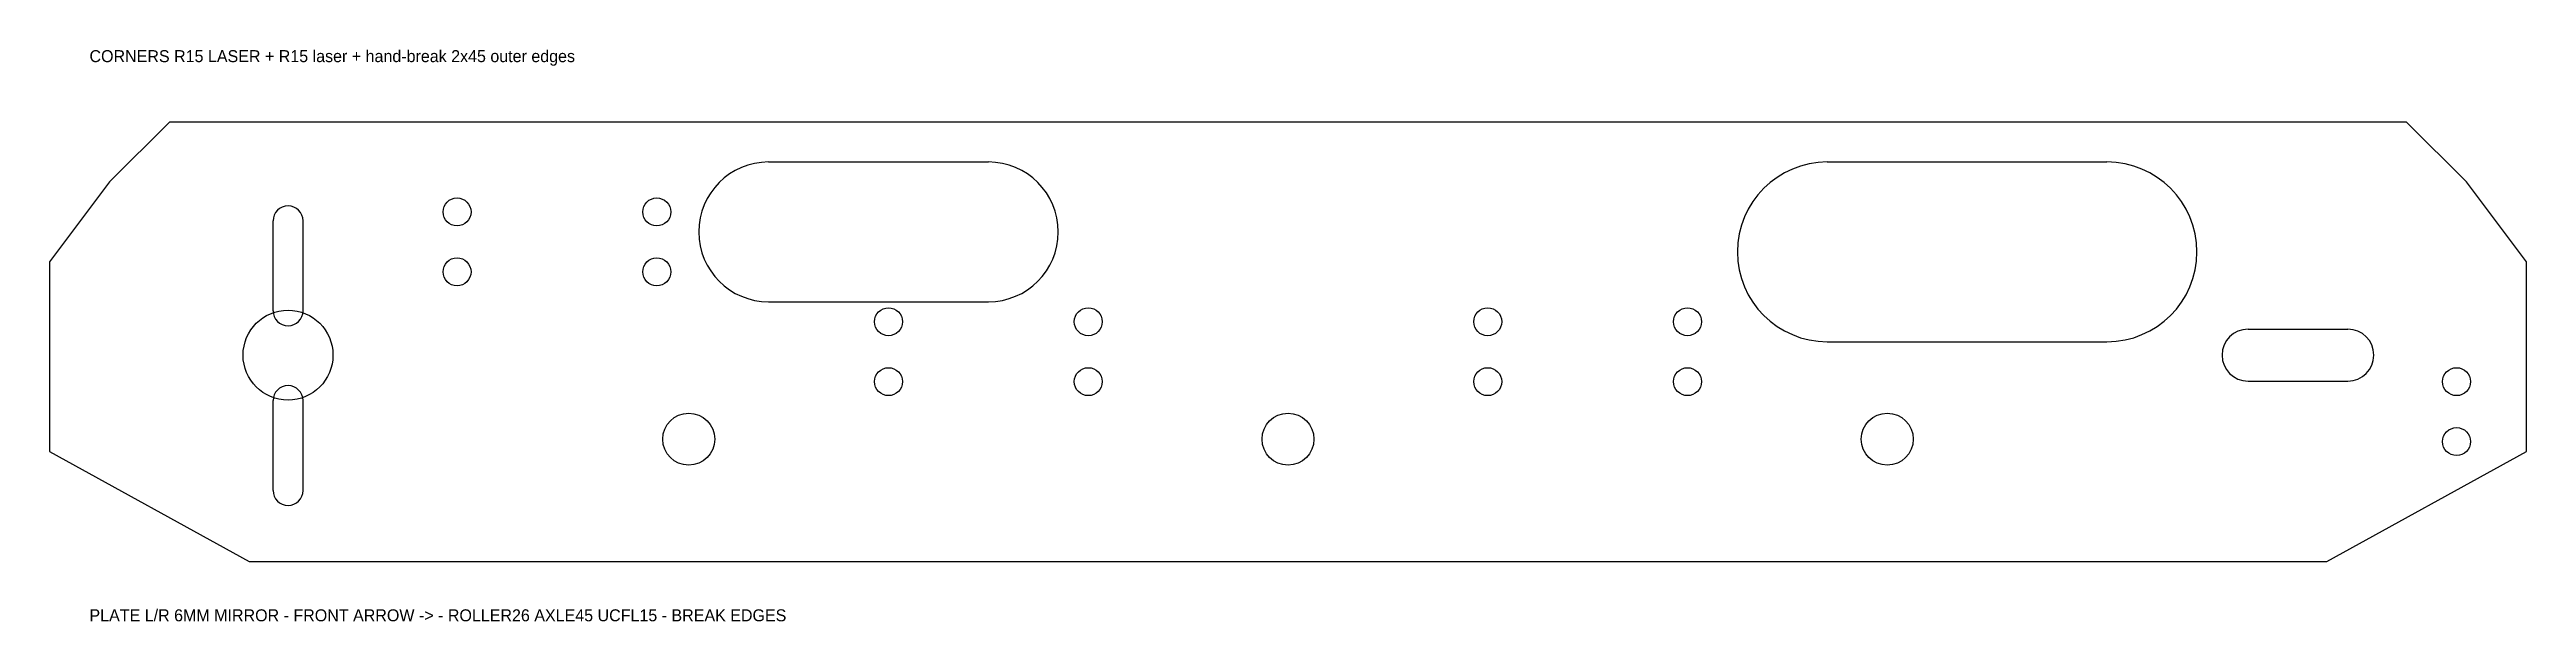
# Model space of a CAD drawing. Header units: metres. Extents: x -620 to 620, y -30 to 256.
import ezdxf

# ---------------------------------------------------------------- set-up
doc = ezdxf.new("R2010")
doc.units = ezdxf.units.M

msp = doc.modelspace()

# ---------------------------------------------------------------- linework, layer by layer
for p, q in [((-560, 220), (-590, 190)), ((560, 220), (-560, 220)), ((590, 190), (560, 220)), ((-260, 200), (-150, 200)), ((270, 200), (410, 200)), ((-590, 190), (-620, 150)), ((620, 150), (590, 190)), ((-508.1, 125.5), (-508.1, 170.5)), ((-493.1, 125.5), (-493.1, 170.5)), ((-620, 150), (-620, 55)), ((620, 55), (620, 150)), ((-260, 130), (-150, 130)), ((480.6, 116.3), (530.6, 116.3)), ((270, 110), (410, 110)), ((480.6, 90.3), (530.6, 90.3)), ((-508.1, 35.5), (-508.1, 80.5)), ((-493.1, 35.5), (-493.1, 80.5)), ((-620, 55), (-520, 0)), ((520, 0), (620, 55)), ((-520, 0), (520, 0))]:
    msp.add_line(p, q)
for centre, radius in [((-416, 175), 7), ((-316, 175), 7), ((-416, 145), 7), ((-316, 145), 7), ((-500.6, 103.3), 22.5), ((-200, 120), 7), ((-100, 120), 7), ((100, 120), 7), ((200, 120), 7), ((-200, 90), 7), ((-100, 90), 7), ((100, 90), 7), ((200, 90), 7), ((585, 90), 7), ((-300, 61.2), 13), ((0, 61.2), 13), ((300, 61.2), 13), ((585, 60), 7)]:
    msp.add_circle(centre, radius)
for centre, radius, start, end in [((-260, 165), 35, 90, 270), ((-150, 165), 35, 270, 90), ((270, 155), 45, 90, 270), ((410, 155), 45, 270, 90), ((-500.6, 170.5), 7.5, 0, 180), ((-500.6, 125.5), 7.5, 180, 360), ((480.6, 103.3), 13, 90, 270), ((530.6, 103.3), 13, 270, 90), ((-500.6, 80.5), 7.5, 0, 180), ((-500.6, 35.5), 7.5, 180, 360)]:
    msp.add_arc(centre, radius, start, end)

# ---------------------------------------------------------------- texts
at = {"layer": 'NOTES'}
for s, p in [('CORNERS R15 LASER + R15 laser + hand-break 2x45 outer edges', (-600, 250)), ('PLATE L/R 6MM MIRROR - FRONT ARROW -> - ROLLER26 AXLE45 UCFL15 - BREAK EDGES', (-600, -30))]:
    msp.add_text(s, height=6, dxfattribs=at).set_placement(p)

doc.saveas('drawing.dxf')
